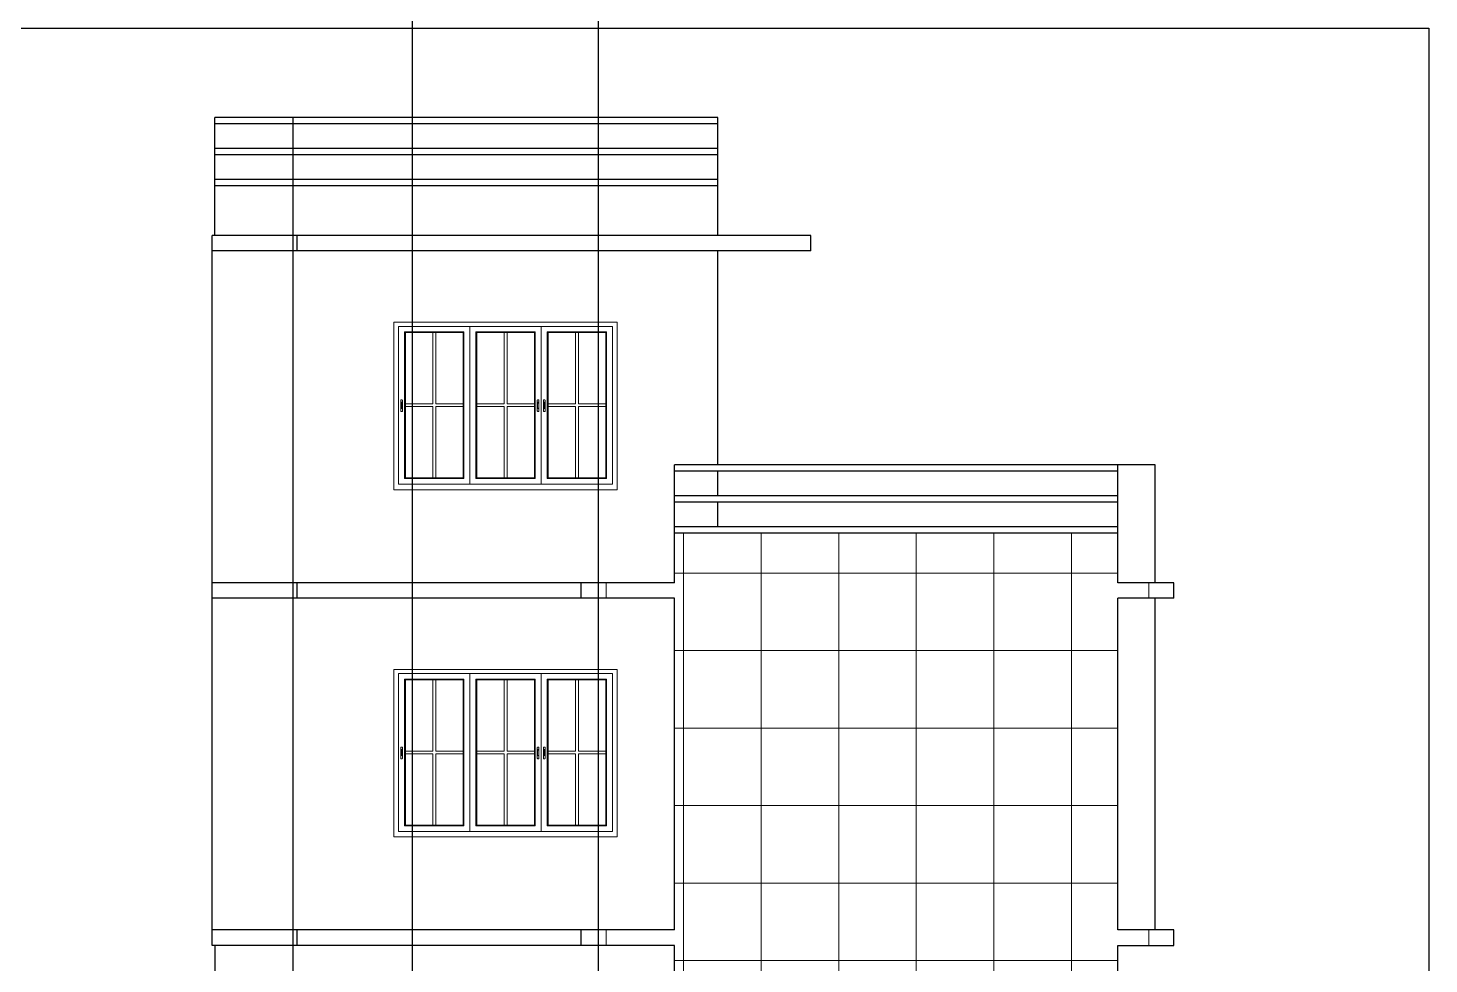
# Model space of a CAD drawing. Header units: inches. Extents: x -5096374 to -5070857, y -3259973 to -3243900.
# Drawn here: x -5078211.3 to -5077759.7, y -3259301.1 to -3258999.2 of the extents above; entities that cross this region are included whole.
import ezdxf

# ---------------------------------------------------------------- set-up
doc = ezdxf.new("R2010")
doc.units = ezdxf.units.IN
doc.header["$LTSCALE"] = 2
doc.header["$MEASUREMENT"] = 0
doc.linetypes.add('ACAD_ISO02W100', pattern=[15, 12, -3])
doc.layers.get('0').update_dxf_attribs({"linetype": 'CONTINUOUS'})
doc.layers.add('HATCH', color=60, linetype='ACAD_ISO02W100', lineweight=13)
doc.layers.add('window', color=4, linetype='CONTINUOUS', lineweight=13)

msp = doc.modelspace()

# ---------------------------------------------------------------- hatches: boundary and pattern name
at = {"layer": 'HATCH'}
h = msp.add_hatch(dxfattribs=at)
h.set_pattern_fill('ANSI37', color=256, scale=200, angle=45)
h.paths.add_polyline_path([(-5077859.97, -3259183.1), (-5077841.97, -3259183.1), (-5077841.97, -3259178.1), (-5077859.97, -3259178.1), (-5077859.97, -3259162.1), (-5078002.97, -3259162.1), (-5078002.97, -3259178.1), (-5078032.97, -3259178.1), (-5078032.97, -3259183.1), (-5078002.97, -3259183.1), (-5078002.97, -3259290.1), (-5078032.97, -3259290.1), (-5078032.97, -3259295.1), (-5078002.97, -3259295.1), (-5078002.97, -3259402.1), (-5077859.97, -3259402.1), (-5077859.97, -3259295.1), (-5077841.97, -3259295.1), (-5077841.97, -3259290.1), (-5077859.97, -3259290.1)])

# ---------------------------------------------------------------- linework, layer by layer
at = {"ltscale": 0.5}
for p, q in [((-5077988.97, -3259028.1), (-5078151.09, -3259028.1)), ((-5078151.09, -3259066.1), (-5078151.09, -3259028.1)), ((-5078125.81, -3259066.1), (-5078125.81, -3259028.1)), ((-5077988.97, -3259066.1), (-5077988.97, -3259028.1)), ((-5077988.97, -3259030.1), (-5078151.09, -3259030.1)), ((-5077988.97, -3259038.1), (-5078151.09, -3259038.1)), ((-5077988.97, -3259040.1), (-5078151.09, -3259040.1)), ((-5077988.97, -3259048.1), (-5078151.09, -3259048.1)), ((-5077988.97, -3259050.1), (-5078151.09, -3259050.1)), ((-5077958.97, -3259066.1), (-5078151.93, -3259066.1)), ((-5078151.93, -3259183.1), (-5078151.93, -3259066.1)), ((-5078125.81, -3259402.1), (-5078125.81, -3259066.1)), ((-5078124.56, -3259071.1), (-5078124.56, -3259066.1)), ((-5077958.97, -3259071.1), (-5077958.97, -3259066.1)), ((-5077958.97, -3259071.1), (-5078151.93, -3259071.1)), ((-5077988.97, -3259140.1), (-5077988.97, -3259071.1)), ((-5077859.97, -3259140.1), (-5078002.97, -3259140.1)), ((-5078002.97, -3259178.1), (-5078002.97, -3259140.1)), ((-5077859.97, -3259178.1), (-5077859.97, -3259140.1)), ((-5077847.97, -3259140.1), (-5077859.97, -3259140.1)), ((-5077847.97, -3259178.1), (-5077847.97, -3259140.1)), ((-5077859.97, -3259142.1), (-5078002.97, -3259142.1)), ((-5077988.97, -3259150.1), (-5077988.97, -3259142.1)), ((-5077859.97, -3259150.1), (-5078002.97, -3259150.1)), ((-5077859.97, -3259152.1), (-5078002.97, -3259152.1)), ((-5077988.97, -3259160.1), (-5077988.97, -3259152.1)), ((-5077859.97, -3259160.1), (-5078002.97, -3259160.1)), ((-5077859.97, -3259162.1), (-5078002.97, -3259162.1)), ((-5078002.97, -3259178.1), (-5078151.93, -3259178.1)), ((-5078124.56, -3259183.1), (-5078124.56, -3259178.1)), ((-5078032.97, -3259183.1), (-5078032.97, -3259178.1)), ((-5077841.97, -3259178.1), (-5077859.97, -3259178.1)), ((-5077841.97, -3259183.1), (-5077841.97, -3259178.1)), ((-5078151.93, -3259295.1), (-5078151.93, -3259183.1)), ((-5078002.97, -3259183.1), (-5078151.93, -3259183.1)), ((-5078002.97, -3259290.1), (-5078002.97, -3259183.1)), ((-5077841.97, -3259183.1), (-5077859.97, -3259183.1)), ((-5077859.97, -3259290.1), (-5077859.97, -3259183.1)), ((-5077847.97, -3259290.1), (-5077847.97, -3259183.1)), ((-5078002.97, -3259290.1), (-5078151.93, -3259290.1)), ((-5078124.56, -3259295.1), (-5078124.56, -3259290.1)), ((-5078032.97, -3259295.1), (-5078032.97, -3259290.1)), ((-5077841.97, -3259290.1), (-5077859.97, -3259290.1)), ((-5077841.97, -3259295.1), (-5077841.97, -3259290.1)), ((-5078002.97, -3259295.1), (-5078151.93, -3259295.1)), ((-5078151.09, -3259295.1), (-5078151.09, -3259402.1)), ((-5078002.97, -3259402.1), (-5078002.97, -3259295.1)), ((-5077859.97, -3259402.1), (-5077859.97, -3259295.1)), ((-5077859.97, -3259295.1), (-5077841.97, -3259295.1))]:
    msp.add_line(p, q, dxfattribs=at)
for p in [(-5078087.39, -3256928.33), (-5078027.39, -3256928.33)]:
    msp.add_xline(p, (0, 1), dxfattribs=at)
msp.add_lwpolyline([(-5081464.67, -3258999.2), (-5077759.7, -3258999.2), (-5077759.7, -3259596.63), (-5081464.67, -3259596.63)], close=True, dxfattribs=at)
at = {"layer": 'window'}
for p, q in [((-5078093.39, -3259148.1), (-5078093.39, -3259094.1)), ((-5078021.39, -3259094.1), (-5078093.39, -3259094.1)), ((-5078091.89, -3259146.32), (-5078091.89, -3259095.43)), ((-5078022.89, -3259095.43), (-5078091.89, -3259095.43)), ((-5078068.89, -3259095.43), (-5078068.89, -3259146.32)), ((-5078045.89, -3259095.43), (-5078045.89, -3259146.32)), ((-5078022.89, -3259095.43), (-5078022.89, -3259146.32)), ((-5078021.39, -3259148.1), (-5078021.39, -3259094.1)), ((-5078089.93, -3259144.52), (-5078089.93, -3259097.23)), ((-5078089.93, -3259097.23), (-5078070.86, -3259097.23)), ((-5078089.68, -3259097.45), (-5078089.93, -3259097.23)), ((-5078089.68, -3259144.3), (-5078089.68, -3259097.45)), ((-5078071.1, -3259097.45), (-5078089.68, -3259097.45)), ((-5078080.88, -3259097.45), (-5078080.88, -3259120.42)), ((-5078079.9, -3259097.45), (-5078079.9, -3259120.42)), ((-5078071.1, -3259097.45), (-5078070.86, -3259097.23)), ((-5078071.1, -3259097.45), (-5078071.1, -3259144.3)), ((-5078070.86, -3259097.23), (-5078070.86, -3259144.52)), ((-5078047.86, -3259097.23), (-5078066.93, -3259097.23)), ((-5078066.93, -3259097.23), (-5078066.93, -3259144.52)), ((-5078066.68, -3259097.45), (-5078066.93, -3259097.23)), ((-5078066.68, -3259097.45), (-5078066.68, -3259144.3)), ((-5078066.68, -3259097.45), (-5078048.1, -3259097.45)), ((-5078057.88, -3259097.45), (-5078057.88, -3259120.42)), ((-5078056.9, -3259097.45), (-5078056.9, -3259120.42)), ((-5078048.1, -3259097.45), (-5078047.86, -3259097.23)), ((-5078048.1, -3259144.3), (-5078048.1, -3259097.45)), ((-5078047.86, -3259144.52), (-5078047.86, -3259097.23)), ((-5078043.93, -3259144.52), (-5078043.93, -3259097.23)), ((-5078043.93, -3259097.23), (-5078024.86, -3259097.23)), ((-5078043.68, -3259097.45), (-5078043.93, -3259097.23)), ((-5078043.68, -3259144.3), (-5078043.68, -3259097.45)), ((-5078025.1, -3259097.45), (-5078043.68, -3259097.45)), ((-5078034.88, -3259097.45), (-5078034.88, -3259120.42)), ((-5078033.9, -3259097.45), (-5078033.9, -3259120.42)), ((-5078025.1, -3259097.45), (-5078024.86, -3259097.23)), ((-5078025.1, -3259097.45), (-5078025.1, -3259144.3)), ((-5078024.86, -3259097.23), (-5078024.86, -3259144.52)), ((-5078091.17, -3259119.31), (-5078091.15, -3259119.24)), ((-5078091.17, -3259119.31), (-5078091.16, -3259119.27)), ((-5078091.17, -3259122.7), (-5078091.17, -3259119.31)), ((-5078091.16, -3259122.73), (-5078091.17, -3259122.7)), ((-5078091.16, -3259119.27), (-5078091.15, -3259119.24)), ((-5078091.15, -3259122.77), (-5078091.16, -3259122.73)), ((-5078091.15, -3259119.24), (-5078091.14, -3259119.21)), ((-5078091.15, -3259122.77), (-5078091.14, -3259122.8)), ((-5078091.14, -3259119.21), (-5078091.12, -3259119.18)), ((-5078091.14, -3259122.8), (-5078091.12, -3259122.83)), ((-5078091.09, -3259119.15), (-5078091.12, -3259119.18)), ((-5078091.12, -3259122.83), (-5078091.09, -3259122.85)), ((-5078091.06, -3259119.13), (-5078091.09, -3259119.15)), ((-5078091.06, -3259122.88), (-5078091.09, -3259122.85)), ((-5078091.07, -3259119.98), (-5078091.08, -3259120)), ((-5078091.08, -3259120), (-5078091.08, -3259120.03)), ((-5078091.08, -3259120.03), (-5078091.08, -3259121.73)), ((-5078091.08, -3259121.76), (-5078091.08, -3259121.73)), ((-5078091.07, -3259121.78), (-5078091.08, -3259121.76)), ((-5078091.06, -3259119.96), (-5078091.07, -3259119.98)), ((-5078091.06, -3259121.8), (-5078091.07, -3259121.78)), ((-5078091.06, -3259119.13), (-5078091.02, -3259119.11)), ((-5078091.04, -3259119.94), (-5078091.06, -3259119.96)), ((-5078091.04, -3259121.82), (-5078091.06, -3259121.8)), ((-5078091.02, -3259122.9), (-5078091.06, -3259122.88)), ((-5078091.03, -3259119.92), (-5078091.04, -3259119.94)), ((-5078091.03, -3259121.84), (-5078091.04, -3259121.82)), ((-5078091, -3259119.91), (-5078091.03, -3259119.92)), ((-5078091, -3259121.85), (-5078091.03, -3259121.84)), ((-5078090.98, -3259119.1), (-5078091.02, -3259119.11)), ((-5078091.02, -3259122.9), (-5078090.98, -3259122.91)), ((-5078090.98, -3259119.89), (-5078091, -3259119.91)), ((-5078090.98, -3259121.86), (-5078091, -3259121.85)), ((-5078090.94, -3259119.09), (-5078090.98, -3259119.1)), ((-5078090.95, -3259119.88), (-5078090.98, -3259119.89)), ((-5078090.95, -3259121.87), (-5078090.98, -3259121.86)), ((-5078090.94, -3259122.92), (-5078090.98, -3259122.91)), ((-5078090.93, -3259119.88), (-5078090.95, -3259119.88)), ((-5078090.93, -3259121.88), (-5078090.95, -3259121.87)), ((-5078090.9, -3259119.09), (-5078090.94, -3259119.09)), ((-5078090.9, -3259122.92), (-5078090.94, -3259122.92)), ((-5078090.9, -3259119.88), (-5078090.93, -3259119.88)), ((-5078090.9, -3259121.88), (-5078090.93, -3259121.88)), ((-5078090.85, -3259119.09), (-5078090.9, -3259119.09)), ((-5078090.87, -3259119.88), (-5078090.9, -3259119.88)), ((-5078090.87, -3259121.88), (-5078090.9, -3259121.88)), ((-5078090.9, -3259122.92), (-5078090.85, -3259122.92)), ((-5078090.84, -3259119.88), (-5078090.87, -3259119.88)), ((-5078090.84, -3259121.87), (-5078090.87, -3259121.88)), ((-5078090.85, -3259119.09), (-5078090.81, -3259119.1)), ((-5078090.85, -3259122.92), (-5078090.81, -3259122.91)), ((-5078090.81, -3259119.89), (-5078090.84, -3259119.88)), ((-5078090.81, -3259121.86), (-5078090.84, -3259121.87)), ((-5078090.81, -3259119.1), (-5078090.77, -3259119.11)), ((-5078090.79, -3259119.91), (-5078090.81, -3259119.89)), ((-5078090.79, -3259121.85), (-5078090.81, -3259121.86)), ((-5078090.77, -3259122.9), (-5078090.81, -3259122.91)), ((-5078090.77, -3259119.92), (-5078090.79, -3259119.91)), ((-5078090.77, -3259121.84), (-5078090.79, -3259121.85)), ((-5078090.77, -3259119.11), (-5078090.74, -3259119.13)), ((-5078090.75, -3259119.94), (-5078090.77, -3259119.92)), ((-5078090.75, -3259121.82), (-5078090.77, -3259121.84)), ((-5078090.74, -3259122.88), (-5078090.77, -3259122.9)), ((-5078090.74, -3259119.96), (-5078090.75, -3259119.94)), ((-5078090.74, -3259121.8), (-5078090.75, -3259121.82)), ((-5078090.74, -3259119.13), (-5078090.71, -3259119.15)), ((-5078090.72, -3259119.98), (-5078090.74, -3259119.96)), ((-5078090.72, -3259121.78), (-5078090.74, -3259121.8)), ((-5078090.74, -3259122.88), (-5078090.71, -3259122.85)), ((-5078090.72, -3259120), (-5078090.72, -3259119.98)), ((-5078090.72, -3259120.03), (-5078090.72, -3259120)), ((-5078090.72, -3259121.73), (-5078090.72, -3259120.03)), ((-5078090.72, -3259121.73), (-5078090.72, -3259121.76)), ((-5078090.72, -3259121.76), (-5078090.72, -3259121.78)), ((-5078090.71, -3259119.15), (-5078090.68, -3259119.18)), ((-5078090.71, -3259122.85), (-5078090.68, -3259122.83)), ((-5078090.66, -3259119.21), (-5078090.68, -3259119.18)), ((-5078090.68, -3259122.83), (-5078090.66, -3259122.8)), ((-5078090.64, -3259119.24), (-5078090.66, -3259119.21)), ((-5078090.64, -3259122.77), (-5078090.66, -3259122.8)), ((-5078090.63, -3259119.27), (-5078090.64, -3259119.24)), ((-5078090.63, -3259122.7), (-5078090.64, -3259122.77)), ((-5078090.63, -3259122.73), (-5078090.64, -3259122.77)), ((-5078090.63, -3259119.27), (-5078090.63, -3259119.31)), ((-5078090.63, -3259119.31), (-5078090.63, -3259122.7)), ((-5078090.63, -3259122.73), (-5078090.63, -3259122.7)), ((-5078089.68, -3259120.42), (-5078080.88, -3259120.42)), ((-5078089.68, -3259121.32), (-5078080.88, -3259121.32)), ((-5078080.88, -3259121.32), (-5078080.88, -3259144.3)), ((-5078079.9, -3259120.42), (-5078071.1, -3259120.42)), ((-5078079.9, -3259121.32), (-5078071.1, -3259121.32)), ((-5078079.9, -3259121.32), (-5078079.9, -3259144.3)), ((-5078057.88, -3259120.42), (-5078066.68, -3259120.42)), ((-5078057.88, -3259121.32), (-5078066.68, -3259121.32)), ((-5078057.88, -3259121.32), (-5078057.88, -3259144.3)), ((-5078048.1, -3259120.42), (-5078056.9, -3259120.42)), ((-5078056.9, -3259121.32), (-5078056.9, -3259144.3)), ((-5078048.1, -3259121.32), (-5078056.9, -3259121.32)), ((-5078047.15, -3259119.27), (-5078047.16, -3259119.31)), ((-5078047.16, -3259119.31), (-5078047.16, -3259122.7)), ((-5078047.15, -3259122.73), (-5078047.16, -3259122.7)), ((-5078047.16, -3259122.7), (-5078047.14, -3259122.77)), ((-5078047.14, -3259119.24), (-5078047.15, -3259119.27)), ((-5078047.15, -3259122.73), (-5078047.14, -3259122.77)), ((-5078047.13, -3259119.21), (-5078047.14, -3259119.24)), ((-5078047.14, -3259122.77), (-5078047.13, -3259122.8)), ((-5078047.11, -3259119.18), (-5078047.13, -3259119.21)), ((-5078047.13, -3259122.8), (-5078047.11, -3259122.83)), ((-5078047.08, -3259119.15), (-5078047.11, -3259119.18)), ((-5078047.11, -3259122.83), (-5078047.08, -3259122.85)), ((-5078047.05, -3259119.13), (-5078047.08, -3259119.15)), ((-5078047.08, -3259122.85), (-5078047.05, -3259122.88)), ((-5078047.07, -3259120), (-5078047.06, -3259119.98)), ((-5078047.07, -3259120.03), (-5078047.07, -3259120)), ((-5078047.07, -3259120.27), (-5078047.07, -3259120.03)), ((-5078047.07, -3259120.25), (-5078047.06, -3259120.23)), ((-5078047.07, -3259120.27), (-5078047.07, -3259120.25)), ((-5078047.07, -3259121.73), (-5078047.07, -3259120.27)), ((-5078047.07, -3259121.73), (-5078047.07, -3259121.76)), ((-5078047.07, -3259121.76), (-5078047.06, -3259121.78)), ((-5078047.06, -3259119.98), (-5078047.05, -3259119.96)), ((-5078047.06, -3259120.23), (-5078047.05, -3259120.21)), ((-5078047.06, -3259121.78), (-5078047.05, -3259121.8)), ((-5078047.01, -3259119.11), (-5078047.05, -3259119.13)), ((-5078047.05, -3259119.96), (-5078047.03, -3259119.94)), ((-5078047.05, -3259120.21), (-5078047.03, -3259120.19)), ((-5078047.05, -3259121.8), (-5078047.03, -3259121.82)), ((-5078047.05, -3259122.88), (-5078047.01, -3259122.9)), ((-5078047.03, -3259119.94), (-5078047.02, -3259119.92)), ((-5078047.03, -3259120.19), (-5078047.02, -3259120.17)), ((-5078047.03, -3259121.82), (-5078047.02, -3259121.84)), ((-5078047.02, -3259119.92), (-5078046.99, -3259119.91)), ((-5078047.02, -3259120.17), (-5078046.99, -3259120.15)), ((-5078047.02, -3259121.84), (-5078046.99, -3259121.85)), ((-5078046.97, -3259119.1), (-5078047.01, -3259119.11)), ((-5078047.01, -3259122.9), (-5078046.97, -3259122.91)), ((-5078046.99, -3259119.91), (-5078046.97, -3259119.89)), ((-5078046.99, -3259120.15), (-5078046.97, -3259120.14)), ((-5078046.99, -3259121.85), (-5078046.97, -3259121.86)), ((-5078046.93, -3259119.09), (-5078046.97, -3259119.1)), ((-5078046.97, -3259119.89), (-5078046.94, -3259119.88)), ((-5078046.97, -3259120.14), (-5078046.94, -3259120.13)), ((-5078046.97, -3259121.86), (-5078046.94, -3259121.87)), ((-5078046.97, -3259122.91), (-5078046.93, -3259122.92)), ((-5078046.94, -3259119.88), (-5078046.92, -3259119.88)), ((-5078046.94, -3259120.13), (-5078046.92, -3259120.13)), ((-5078046.94, -3259121.87), (-5078046.92, -3259121.88)), ((-5078046.89, -3259119.09), (-5078046.93, -3259119.09)), ((-5078046.93, -3259122.92), (-5078046.89, -3259122.92)), ((-5078046.92, -3259119.88), (-5078046.89, -3259119.88)), ((-5078046.92, -3259120.13), (-5078046.89, -3259120.13)), ((-5078046.92, -3259121.88), (-5078046.89, -3259121.88)), ((-5078046.85, -3259119.09), (-5078046.89, -3259119.09)), ((-5078046.89, -3259119.88), (-5078046.86, -3259119.88)), ((-5078046.89, -3259120.13), (-5078046.86, -3259120.13)), ((-5078046.89, -3259121.88), (-5078046.86, -3259121.88)), ((-5078046.89, -3259122.92), (-5078046.85, -3259122.92)), ((-5078046.86, -3259119.88), (-5078046.83, -3259119.88)), ((-5078046.86, -3259120.13), (-5078046.83, -3259120.13)), ((-5078046.86, -3259121.88), (-5078046.83, -3259121.87)), ((-5078046.8, -3259119.1), (-5078046.85, -3259119.09)), ((-5078046.85, -3259122.92), (-5078046.8, -3259122.91)), ((-5078046.83, -3259119.88), (-5078046.81, -3259119.89)), ((-5078046.83, -3259120.13), (-5078046.81, -3259120.14)), ((-5078046.83, -3259121.87), (-5078046.81, -3259121.86)), ((-5078046.81, -3259119.89), (-5078046.78, -3259119.91)), ((-5078046.81, -3259120.14), (-5078046.78, -3259120.15)), ((-5078046.81, -3259121.86), (-5078046.78, -3259121.85)), ((-5078046.77, -3259119.11), (-5078046.8, -3259119.1)), ((-5078046.8, -3259122.91), (-5078046.77, -3259122.9)), ((-5078046.78, -3259119.91), (-5078046.76, -3259119.92)), ((-5078046.78, -3259120.15), (-5078046.76, -3259120.17)), ((-5078046.78, -3259121.85), (-5078046.76, -3259121.84)), ((-5078046.73, -3259119.13), (-5078046.77, -3259119.11)), ((-5078046.77, -3259122.9), (-5078046.73, -3259122.88)), ((-5078046.76, -3259119.92), (-5078046.74, -3259119.94)), ((-5078046.76, -3259120.17), (-5078046.74, -3259120.19)), ((-5078046.76, -3259121.84), (-5078046.74, -3259121.82)), ((-5078046.74, -3259119.94), (-5078046.73, -3259119.96)), ((-5078046.74, -3259120.19), (-5078046.73, -3259120.21)), ((-5078046.74, -3259121.82), (-5078046.73, -3259121.8)), ((-5078046.7, -3259119.15), (-5078046.73, -3259119.13)), ((-5078046.73, -3259119.96), (-5078046.72, -3259119.98)), ((-5078046.73, -3259120.21), (-5078046.72, -3259120.23)), ((-5078046.73, -3259121.8), (-5078046.72, -3259121.78)), ((-5078046.73, -3259122.88), (-5078046.7, -3259122.85)), ((-5078046.72, -3259119.98), (-5078046.71, -3259120)), ((-5078046.72, -3259120.23), (-5078046.71, -3259120.25)), ((-5078046.72, -3259121.78), (-5078046.71, -3259121.76)), ((-5078046.71, -3259120), (-5078046.71, -3259120.03)), ((-5078046.71, -3259121.73), (-5078046.71, -3259120.03)), ((-5078046.71, -3259120.25), (-5078046.71, -3259120.27)), ((-5078046.71, -3259121.76), (-5078046.71, -3259121.73)), ((-5078046.67, -3259119.18), (-5078046.7, -3259119.15)), ((-5078046.7, -3259122.85), (-5078046.67, -3259122.83)), ((-5078046.65, -3259119.21), (-5078046.67, -3259119.18)), ((-5078046.67, -3259122.83), (-5078046.65, -3259122.8)), ((-5078046.63, -3259119.24), (-5078046.65, -3259119.21)), ((-5078046.65, -3259122.8), (-5078046.63, -3259122.77)), ((-5078046.62, -3259119.27), (-5078046.63, -3259119.24)), ((-5078046.62, -3259119.31), (-5078046.63, -3259119.24)), ((-5078046.63, -3259122.77), (-5078046.62, -3259122.73)), ((-5078046.62, -3259119.31), (-5078046.62, -3259119.27)), ((-5078046.62, -3259122.7), (-5078046.62, -3259119.31)), ((-5078046.62, -3259122.73), (-5078046.62, -3259122.7)), ((-5078045.17, -3259119.31), (-5078045.15, -3259119.24)), ((-5078045.17, -3259119.31), (-5078045.16, -3259119.27)), ((-5078045.17, -3259122.7), (-5078045.17, -3259119.31)), ((-5078045.16, -3259122.73), (-5078045.17, -3259122.7)), ((-5078045.16, -3259119.27), (-5078045.15, -3259119.24)), ((-5078045.15, -3259122.77), (-5078045.16, -3259122.73)), ((-5078045.15, -3259119.24), (-5078045.14, -3259119.21)), ((-5078045.15, -3259122.77), (-5078045.14, -3259122.8)), ((-5078045.14, -3259119.21), (-5078045.12, -3259119.18)), ((-5078045.14, -3259122.8), (-5078045.12, -3259122.83)), ((-5078045.09, -3259119.15), (-5078045.12, -3259119.18)), ((-5078045.12, -3259122.83), (-5078045.09, -3259122.85)), ((-5078045.06, -3259119.13), (-5078045.09, -3259119.15)), ((-5078045.06, -3259122.88), (-5078045.09, -3259122.85)), ((-5078045.07, -3259119.98), (-5078045.08, -3259120)), ((-5078045.08, -3259120), (-5078045.08, -3259120.03)), ((-5078045.08, -3259120.03), (-5078045.08, -3259121.73)), ((-5078045.08, -3259121.76), (-5078045.08, -3259121.73)), ((-5078045.07, -3259121.78), (-5078045.08, -3259121.76)), ((-5078045.06, -3259119.96), (-5078045.07, -3259119.98)), ((-5078045.06, -3259121.8), (-5078045.07, -3259121.78)), ((-5078045.06, -3259119.13), (-5078045.02, -3259119.11)), ((-5078045.04, -3259119.94), (-5078045.06, -3259119.96)), ((-5078045.04, -3259121.82), (-5078045.06, -3259121.8)), ((-5078045.02, -3259122.9), (-5078045.06, -3259122.88)), ((-5078045.03, -3259119.92), (-5078045.04, -3259119.94)), ((-5078045.03, -3259121.84), (-5078045.04, -3259121.82)), ((-5078045, -3259119.91), (-5078045.03, -3259119.92)), ((-5078045, -3259121.85), (-5078045.03, -3259121.84)), ((-5078044.98, -3259119.1), (-5078045.02, -3259119.11)), ((-5078045.02, -3259122.9), (-5078044.98, -3259122.91)), ((-5078044.98, -3259119.89), (-5078045, -3259119.91)), ((-5078044.98, -3259121.86), (-5078045, -3259121.85)), ((-5078044.94, -3259119.09), (-5078044.98, -3259119.1)), ((-5078044.95, -3259119.88), (-5078044.98, -3259119.89)), ((-5078044.95, -3259121.87), (-5078044.98, -3259121.86)), ((-5078044.94, -3259122.92), (-5078044.98, -3259122.91)), ((-5078044.93, -3259119.88), (-5078044.95, -3259119.88)), ((-5078044.93, -3259121.88), (-5078044.95, -3259121.87)), ((-5078044.9, -3259119.09), (-5078044.94, -3259119.09)), ((-5078044.9, -3259122.92), (-5078044.94, -3259122.92)), ((-5078044.9, -3259119.88), (-5078044.93, -3259119.88)), ((-5078044.9, -3259121.88), (-5078044.93, -3259121.88)), ((-5078044.85, -3259119.09), (-5078044.9, -3259119.09)), ((-5078044.87, -3259119.88), (-5078044.9, -3259119.88)), ((-5078044.87, -3259121.88), (-5078044.9, -3259121.88)), ((-5078044.9, -3259122.92), (-5078044.85, -3259122.92)), ((-5078044.84, -3259119.88), (-5078044.87, -3259119.88)), ((-5078044.84, -3259121.87), (-5078044.87, -3259121.88)), ((-5078044.85, -3259119.09), (-5078044.81, -3259119.1)), ((-5078044.85, -3259122.92), (-5078044.81, -3259122.91)), ((-5078044.81, -3259119.89), (-5078044.84, -3259119.88)), ((-5078044.81, -3259121.86), (-5078044.84, -3259121.87)), ((-5078044.81, -3259119.1), (-5078044.77, -3259119.11)), ((-5078044.79, -3259119.91), (-5078044.81, -3259119.89)), ((-5078044.79, -3259121.85), (-5078044.81, -3259121.86)), ((-5078044.77, -3259122.9), (-5078044.81, -3259122.91)), ((-5078044.77, -3259119.92), (-5078044.79, -3259119.91)), ((-5078044.77, -3259121.84), (-5078044.79, -3259121.85)), ((-5078044.77, -3259119.11), (-5078044.74, -3259119.13)), ((-5078044.75, -3259119.94), (-5078044.77, -3259119.92)), ((-5078044.75, -3259121.82), (-5078044.77, -3259121.84)), ((-5078044.74, -3259122.88), (-5078044.77, -3259122.9)), ((-5078044.74, -3259119.96), (-5078044.75, -3259119.94)), ((-5078044.74, -3259121.8), (-5078044.75, -3259121.82)), ((-5078044.74, -3259119.13), (-5078044.71, -3259119.15)), ((-5078044.72, -3259119.98), (-5078044.74, -3259119.96)), ((-5078044.72, -3259121.78), (-5078044.74, -3259121.8)), ((-5078044.74, -3259122.88), (-5078044.71, -3259122.85)), ((-5078044.72, -3259120), (-5078044.72, -3259119.98)), ((-5078044.72, -3259120.03), (-5078044.72, -3259120)), ((-5078044.72, -3259121.73), (-5078044.72, -3259120.03)), ((-5078044.72, -3259121.73), (-5078044.72, -3259121.76)), ((-5078044.72, -3259121.76), (-5078044.72, -3259121.78)), ((-5078044.71, -3259119.15), (-5078044.68, -3259119.18)), ((-5078044.71, -3259122.85), (-5078044.68, -3259122.83)), ((-5078044.66, -3259119.21), (-5078044.68, -3259119.18)), ((-5078044.68, -3259122.83), (-5078044.66, -3259122.8)), ((-5078044.64, -3259119.24), (-5078044.66, -3259119.21)), ((-5078044.64, -3259122.77), (-5078044.66, -3259122.8)), ((-5078044.63, -3259119.27), (-5078044.64, -3259119.24)), ((-5078044.63, -3259122.7), (-5078044.64, -3259122.77)), ((-5078044.63, -3259122.73), (-5078044.64, -3259122.77)), ((-5078044.63, -3259119.27), (-5078044.63, -3259119.31)), ((-5078044.63, -3259119.31), (-5078044.63, -3259122.7)), ((-5078044.63, -3259122.73), (-5078044.63, -3259122.7)), ((-5078043.68, -3259120.42), (-5078034.88, -3259120.42)), ((-5078043.68, -3259121.32), (-5078034.88, -3259121.32)), ((-5078034.88, -3259121.32), (-5078034.88, -3259144.3)), ((-5078033.9, -3259120.42), (-5078025.1, -3259120.42)), ((-5078033.9, -3259121.32), (-5078025.1, -3259121.32)), ((-5078033.9, -3259121.32), (-5078033.9, -3259144.3)), ((-5078089.93, -3259144.52), (-5078089.68, -3259144.3)), ((-5078070.86, -3259144.52), (-5078089.93, -3259144.52)), ((-5078071.1, -3259144.3), (-5078089.68, -3259144.3)), ((-5078071.1, -3259144.3), (-5078070.86, -3259144.52)), ((-5078066.68, -3259144.3), (-5078066.93, -3259144.52)), ((-5078066.93, -3259144.52), (-5078047.86, -3259144.52)), ((-5078066.68, -3259144.3), (-5078048.1, -3259144.3)), ((-5078047.86, -3259144.52), (-5078048.1, -3259144.3)), ((-5078043.93, -3259144.52), (-5078043.68, -3259144.3)), ((-5078024.86, -3259144.52), (-5078043.93, -3259144.52)), ((-5078025.1, -3259144.3), (-5078043.68, -3259144.3)), ((-5078025.1, -3259144.3), (-5078024.86, -3259144.52)), ((-5078021.39, -3259148.1), (-5078093.39, -3259148.1)), ((-5078091.89, -3259146.32), (-5078068.89, -3259146.32)), ((-5078045.89, -3259146.32), (-5078068.89, -3259146.32)), ((-5078045.89, -3259146.32), (-5078022.89, -3259146.32)), ((-5078093.39, -3259260.1), (-5078093.39, -3259206.1)), ((-5078021.39, -3259206.1), (-5078093.39, -3259206.1)), ((-5078091.89, -3259258.32), (-5078091.89, -3259207.43)), ((-5078022.89, -3259207.43), (-5078091.89, -3259207.43)), ((-5078068.89, -3259207.43), (-5078068.89, -3259258.32)), ((-5078045.89, -3259207.43), (-5078045.89, -3259258.32)), ((-5078022.89, -3259207.43), (-5078022.89, -3259258.32)), ((-5078021.39, -3259260.1), (-5078021.39, -3259206.1)), ((-5078089.93, -3259256.52), (-5078089.93, -3259209.23)), ((-5078089.93, -3259209.23), (-5078070.86, -3259209.23)), ((-5078089.68, -3259209.45), (-5078089.93, -3259209.23)), ((-5078089.68, -3259256.3), (-5078089.68, -3259209.45)), ((-5078071.1, -3259209.45), (-5078089.68, -3259209.45)), ((-5078080.88, -3259209.45), (-5078080.88, -3259232.42)), ((-5078079.9, -3259209.45), (-5078079.9, -3259232.42)), ((-5078071.1, -3259209.45), (-5078070.86, -3259209.23)), ((-5078071.1, -3259209.45), (-5078071.1, -3259256.3)), ((-5078070.86, -3259209.23), (-5078070.86, -3259256.52)), ((-5078047.86, -3259209.23), (-5078066.93, -3259209.23)), ((-5078066.93, -3259209.23), (-5078066.93, -3259256.52)), ((-5078066.68, -3259209.45), (-5078066.93, -3259209.23)), ((-5078066.68, -3259209.45), (-5078066.68, -3259256.3)), ((-5078066.68, -3259209.45), (-5078048.1, -3259209.45)), ((-5078057.88, -3259209.45), (-5078057.88, -3259232.42)), ((-5078056.9, -3259209.45), (-5078056.9, -3259232.42)), ((-5078048.1, -3259209.45), (-5078047.86, -3259209.23)), ((-5078048.1, -3259256.3), (-5078048.1, -3259209.45)), ((-5078047.86, -3259256.52), (-5078047.86, -3259209.23)), ((-5078043.93, -3259256.52), (-5078043.93, -3259209.23)), ((-5078043.93, -3259209.23), (-5078024.86, -3259209.23)), ((-5078043.68, -3259209.45), (-5078043.93, -3259209.23)), ((-5078043.68, -3259256.3), (-5078043.68, -3259209.45)), ((-5078025.1, -3259209.45), (-5078043.68, -3259209.45)), ((-5078034.88, -3259209.45), (-5078034.88, -3259232.42)), ((-5078033.9, -3259209.45), (-5078033.9, -3259232.42)), ((-5078025.1, -3259209.45), (-5078024.86, -3259209.23)), ((-5078025.1, -3259209.45), (-5078025.1, -3259256.3)), ((-5078024.86, -3259209.23), (-5078024.86, -3259256.52)), ((-5078091.17, -3259231.31), (-5078091.15, -3259231.24)), ((-5078091.17, -3259231.31), (-5078091.16, -3259231.27)), ((-5078091.17, -3259234.7), (-5078091.17, -3259231.31)), ((-5078091.16, -3259231.27), (-5078091.15, -3259231.24)), ((-5078091.15, -3259231.24), (-5078091.14, -3259231.21)), ((-5078091.14, -3259231.21), (-5078091.12, -3259231.18)), ((-5078091.09, -3259231.15), (-5078091.12, -3259231.18)), ((-5078091.06, -3259231.13), (-5078091.09, -3259231.15)), ((-5078091.06, -3259231.13), (-5078091.02, -3259231.11)), ((-5078090.98, -3259231.1), (-5078091.02, -3259231.11)), ((-5078090.94, -3259231.09), (-5078090.98, -3259231.1)), ((-5078090.9, -3259231.09), (-5078090.94, -3259231.09)), ((-5078090.85, -3259231.09), (-5078090.9, -3259231.09)), ((-5078090.85, -3259231.09), (-5078090.81, -3259231.1)), ((-5078090.81, -3259231.1), (-5078090.77, -3259231.11)), ((-5078090.77, -3259231.11), (-5078090.74, -3259231.13)), ((-5078090.74, -3259231.13), (-5078090.71, -3259231.15)), ((-5078090.71, -3259231.15), (-5078090.68, -3259231.18)), ((-5078090.66, -3259231.21), (-5078090.68, -3259231.18)), ((-5078090.64, -3259231.24), (-5078090.66, -3259231.21)), ((-5078090.63, -3259231.27), (-5078090.64, -3259231.24)), ((-5078090.63, -3259231.27), (-5078090.63, -3259231.31)), ((-5078090.63, -3259231.31), (-5078090.63, -3259234.7)), ((-5078047.15, -3259231.27), (-5078047.16, -3259231.31)), ((-5078047.16, -3259231.31), (-5078047.16, -3259234.7)), ((-5078047.14, -3259231.24), (-5078047.15, -3259231.27)), ((-5078047.13, -3259231.21), (-5078047.14, -3259231.24)), ((-5078047.11, -3259231.18), (-5078047.13, -3259231.21)), ((-5078047.08, -3259231.15), (-5078047.11, -3259231.18)), ((-5078047.05, -3259231.13), (-5078047.08, -3259231.15)), ((-5078047.01, -3259231.11), (-5078047.05, -3259231.13)), ((-5078046.97, -3259231.1), (-5078047.01, -3259231.11)), ((-5078046.93, -3259231.09), (-5078046.97, -3259231.1)), ((-5078046.89, -3259231.09), (-5078046.93, -3259231.09)), ((-5078046.85, -3259231.09), (-5078046.89, -3259231.09)), ((-5078046.8, -3259231.1), (-5078046.85, -3259231.09)), ((-5078046.77, -3259231.11), (-5078046.8, -3259231.1)), ((-5078046.73, -3259231.13), (-5078046.77, -3259231.11)), ((-5078046.7, -3259231.15), (-5078046.73, -3259231.13)), ((-5078046.67, -3259231.18), (-5078046.7, -3259231.15)), ((-5078046.65, -3259231.21), (-5078046.67, -3259231.18)), ((-5078046.63, -3259231.24), (-5078046.65, -3259231.21)), ((-5078046.62, -3259231.27), (-5078046.63, -3259231.24)), ((-5078046.62, -3259231.31), (-5078046.63, -3259231.24)), ((-5078046.62, -3259231.31), (-5078046.62, -3259231.27)), ((-5078046.62, -3259234.7), (-5078046.62, -3259231.31)), ((-5078045.17, -3259231.31), (-5078045.15, -3259231.24)), ((-5078045.17, -3259231.31), (-5078045.16, -3259231.27)), ((-5078045.17, -3259234.7), (-5078045.17, -3259231.31)), ((-5078045.16, -3259231.27), (-5078045.15, -3259231.24)), ((-5078045.15, -3259231.24), (-5078045.14, -3259231.21)), ((-5078045.14, -3259231.21), (-5078045.12, -3259231.18)), ((-5078045.09, -3259231.15), (-5078045.12, -3259231.18)), ((-5078045.06, -3259231.13), (-5078045.09, -3259231.15)), ((-5078045.06, -3259231.13), (-5078045.02, -3259231.11)), ((-5078044.98, -3259231.1), (-5078045.02, -3259231.11)), ((-5078044.94, -3259231.09), (-5078044.98, -3259231.1)), ((-5078044.9, -3259231.09), (-5078044.94, -3259231.09)), ((-5078044.85, -3259231.09), (-5078044.9, -3259231.09)), ((-5078044.85, -3259231.09), (-5078044.81, -3259231.1)), ((-5078044.81, -3259231.1), (-5078044.77, -3259231.11)), ((-5078044.77, -3259231.11), (-5078044.74, -3259231.13)), ((-5078044.74, -3259231.13), (-5078044.71, -3259231.15)), ((-5078044.71, -3259231.15), (-5078044.68, -3259231.18)), ((-5078044.66, -3259231.21), (-5078044.68, -3259231.18)), ((-5078044.64, -3259231.24), (-5078044.66, -3259231.21)), ((-5078044.63, -3259231.27), (-5078044.64, -3259231.24)), ((-5078044.63, -3259231.27), (-5078044.63, -3259231.31)), ((-5078044.63, -3259231.31), (-5078044.63, -3259234.7)), ((-5078091.16, -3259234.73), (-5078091.17, -3259234.7)), ((-5078091.15, -3259234.77), (-5078091.16, -3259234.73)), ((-5078091.15, -3259234.77), (-5078091.14, -3259234.8)), ((-5078091.14, -3259234.8), (-5078091.12, -3259234.83)), ((-5078091.12, -3259234.83), (-5078091.09, -3259234.85)), ((-5078091.06, -3259234.88), (-5078091.09, -3259234.85)), ((-5078091.07, -3259231.98), (-5078091.08, -3259232)), ((-5078091.08, -3259232), (-5078091.08, -3259232.03)), ((-5078091.08, -3259232.03), (-5078091.08, -3259233.73)), ((-5078091.08, -3259233.76), (-5078091.08, -3259233.73)), ((-5078091.07, -3259233.78), (-5078091.08, -3259233.76)), ((-5078091.06, -3259231.96), (-5078091.07, -3259231.98)), ((-5078091.06, -3259233.8), (-5078091.07, -3259233.78)), ((-5078091.04, -3259231.94), (-5078091.06, -3259231.96)), ((-5078091.04, -3259233.82), (-5078091.06, -3259233.8)), ((-5078091.02, -3259234.9), (-5078091.06, -3259234.88)), ((-5078091.03, -3259231.92), (-5078091.04, -3259231.94)), ((-5078091.03, -3259233.84), (-5078091.04, -3259233.82)), ((-5078091, -3259231.91), (-5078091.03, -3259231.92)), ((-5078091, -3259233.85), (-5078091.03, -3259233.84)), ((-5078091.02, -3259234.9), (-5078090.98, -3259234.91)), ((-5078090.98, -3259231.89), (-5078091, -3259231.91)), ((-5078090.98, -3259233.86), (-5078091, -3259233.85)), ((-5078090.95, -3259231.88), (-5078090.98, -3259231.89)), ((-5078090.95, -3259233.87), (-5078090.98, -3259233.86)), ((-5078090.94, -3259234.92), (-5078090.98, -3259234.91)), ((-5078090.93, -3259231.88), (-5078090.95, -3259231.88)), ((-5078090.93, -3259233.88), (-5078090.95, -3259233.87)), ((-5078090.9, -3259234.92), (-5078090.94, -3259234.92)), ((-5078090.9, -3259231.88), (-5078090.93, -3259231.88)), ((-5078090.9, -3259233.88), (-5078090.93, -3259233.88)), ((-5078090.87, -3259231.88), (-5078090.9, -3259231.88)), ((-5078090.87, -3259233.88), (-5078090.9, -3259233.88)), ((-5078090.9, -3259234.92), (-5078090.85, -3259234.92)), ((-5078090.84, -3259231.88), (-5078090.87, -3259231.88)), ((-5078090.84, -3259233.87), (-5078090.87, -3259233.88)), ((-5078090.85, -3259234.92), (-5078090.81, -3259234.91)), ((-5078090.81, -3259231.89), (-5078090.84, -3259231.88)), ((-5078090.81, -3259233.86), (-5078090.84, -3259233.87)), ((-5078090.79, -3259231.91), (-5078090.81, -3259231.89)), ((-5078090.79, -3259233.85), (-5078090.81, -3259233.86)), ((-5078090.77, -3259234.9), (-5078090.81, -3259234.91)), ((-5078090.77, -3259231.92), (-5078090.79, -3259231.91)), ((-5078090.77, -3259233.84), (-5078090.79, -3259233.85)), ((-5078090.75, -3259231.94), (-5078090.77, -3259231.92)), ((-5078090.75, -3259233.82), (-5078090.77, -3259233.84)), ((-5078090.74, -3259234.88), (-5078090.77, -3259234.9)), ((-5078090.74, -3259231.96), (-5078090.75, -3259231.94)), ((-5078090.74, -3259233.8), (-5078090.75, -3259233.82)), ((-5078090.72, -3259231.98), (-5078090.74, -3259231.96)), ((-5078090.72, -3259233.78), (-5078090.74, -3259233.8)), ((-5078090.74, -3259234.88), (-5078090.71, -3259234.85)), ((-5078090.72, -3259232), (-5078090.72, -3259231.98)), ((-5078090.72, -3259232.03), (-5078090.72, -3259232)), ((-5078090.72, -3259233.73), (-5078090.72, -3259232.03)), ((-5078090.72, -3259233.73), (-5078090.72, -3259233.76)), ((-5078090.72, -3259233.76), (-5078090.72, -3259233.78)), ((-5078090.71, -3259234.85), (-5078090.68, -3259234.83)), ((-5078090.68, -3259234.83), (-5078090.66, -3259234.8)), ((-5078090.64, -3259234.77), (-5078090.66, -3259234.8)), ((-5078090.63, -3259234.7), (-5078090.64, -3259234.77)), ((-5078090.63, -3259234.73), (-5078090.64, -3259234.77)), ((-5078090.63, -3259234.73), (-5078090.63, -3259234.7)), ((-5078089.68, -3259232.42), (-5078080.88, -3259232.42)), ((-5078089.68, -3259233.32), (-5078080.88, -3259233.32)), ((-5078080.88, -3259233.32), (-5078080.88, -3259256.3)), ((-5078079.9, -3259232.42), (-5078071.1, -3259232.42)), ((-5078079.9, -3259233.32), (-5078071.1, -3259233.32)), ((-5078079.9, -3259233.32), (-5078079.9, -3259256.3)), ((-5078057.88, -3259232.42), (-5078066.68, -3259232.42)), ((-5078057.88, -3259233.32), (-5078066.68, -3259233.32)), ((-5078057.88, -3259233.32), (-5078057.88, -3259256.3)), ((-5078048.1, -3259232.42), (-5078056.9, -3259232.42)), ((-5078056.9, -3259233.32), (-5078056.9, -3259256.3)), ((-5078048.1, -3259233.32), (-5078056.9, -3259233.32)), ((-5078047.15, -3259234.73), (-5078047.16, -3259234.7)), ((-5078047.16, -3259234.7), (-5078047.14, -3259234.77)), ((-5078047.15, -3259234.73), (-5078047.14, -3259234.77)), ((-5078047.14, -3259234.77), (-5078047.13, -3259234.8)), ((-5078047.13, -3259234.8), (-5078047.11, -3259234.83)), ((-5078047.11, -3259234.83), (-5078047.08, -3259234.85)), ((-5078047.08, -3259234.85), (-5078047.05, -3259234.88)), ((-5078047.07, -3259232), (-5078047.06, -3259231.98)), ((-5078047.07, -3259232.03), (-5078047.07, -3259232)), ((-5078047.07, -3259232.27), (-5078047.07, -3259232.03)), ((-5078047.07, -3259232.25), (-5078047.06, -3259232.23)), ((-5078047.07, -3259232.27), (-5078047.07, -3259232.25)), ((-5078047.07, -3259233.73), (-5078047.07, -3259232.27)), ((-5078047.07, -3259233.73), (-5078047.07, -3259233.76)), ((-5078047.07, -3259233.76), (-5078047.06, -3259233.78)), ((-5078047.06, -3259231.98), (-5078047.05, -3259231.96)), ((-5078047.06, -3259232.23), (-5078047.05, -3259232.21)), ((-5078047.06, -3259233.78), (-5078047.05, -3259233.8)), ((-5078047.05, -3259231.96), (-5078047.03, -3259231.94)), ((-5078047.05, -3259232.21), (-5078047.03, -3259232.19)), ((-5078047.05, -3259233.8), (-5078047.03, -3259233.82)), ((-5078047.05, -3259234.88), (-5078047.01, -3259234.9)), ((-5078047.03, -3259231.94), (-5078047.02, -3259231.92)), ((-5078047.03, -3259232.19), (-5078047.02, -3259232.17)), ((-5078047.03, -3259233.82), (-5078047.02, -3259233.84)), ((-5078047.02, -3259231.92), (-5078046.99, -3259231.91)), ((-5078047.02, -3259232.17), (-5078046.99, -3259232.15)), ((-5078047.02, -3259233.84), (-5078046.99, -3259233.85)), ((-5078047.01, -3259234.9), (-5078046.97, -3259234.91)), ((-5078046.99, -3259231.91), (-5078046.97, -3259231.89)), ((-5078046.99, -3259232.15), (-5078046.97, -3259232.14)), ((-5078046.99, -3259233.85), (-5078046.97, -3259233.86)), ((-5078046.97, -3259231.89), (-5078046.94, -3259231.88)), ((-5078046.97, -3259232.14), (-5078046.94, -3259232.13)), ((-5078046.97, -3259233.86), (-5078046.94, -3259233.87)), ((-5078046.97, -3259234.91), (-5078046.93, -3259234.92)), ((-5078046.94, -3259231.88), (-5078046.92, -3259231.88)), ((-5078046.94, -3259232.13), (-5078046.92, -3259232.13)), ((-5078046.94, -3259233.87), (-5078046.92, -3259233.88)), ((-5078046.93, -3259234.92), (-5078046.89, -3259234.92)), ((-5078046.92, -3259231.88), (-5078046.89, -3259231.88)), ((-5078046.92, -3259232.13), (-5078046.89, -3259232.13)), ((-5078046.92, -3259233.88), (-5078046.89, -3259233.88)), ((-5078046.89, -3259231.88), (-5078046.86, -3259231.88)), ((-5078046.89, -3259232.13), (-5078046.86, -3259232.13)), ((-5078046.89, -3259233.88), (-5078046.86, -3259233.88)), ((-5078046.89, -3259234.92), (-5078046.85, -3259234.92)), ((-5078046.86, -3259231.88), (-5078046.83, -3259231.88)), ((-5078046.86, -3259232.13), (-5078046.83, -3259232.13)), ((-5078046.86, -3259233.88), (-5078046.83, -3259233.87)), ((-5078046.85, -3259234.92), (-5078046.8, -3259234.91)), ((-5078046.83, -3259231.88), (-5078046.81, -3259231.89)), ((-5078046.83, -3259232.13), (-5078046.81, -3259232.14)), ((-5078046.83, -3259233.87), (-5078046.81, -3259233.86)), ((-5078046.81, -3259231.89), (-5078046.78, -3259231.91)), ((-5078046.81, -3259232.14), (-5078046.78, -3259232.15)), ((-5078046.81, -3259233.86), (-5078046.78, -3259233.85)), ((-5078046.8, -3259234.91), (-5078046.77, -3259234.9)), ((-5078046.78, -3259231.91), (-5078046.76, -3259231.92)), ((-5078046.78, -3259232.15), (-5078046.76, -3259232.17)), ((-5078046.78, -3259233.85), (-5078046.76, -3259233.84)), ((-5078046.77, -3259234.9), (-5078046.73, -3259234.88)), ((-5078046.76, -3259231.92), (-5078046.74, -3259231.94)), ((-5078046.76, -3259232.17), (-5078046.74, -3259232.19)), ((-5078046.76, -3259233.84), (-5078046.74, -3259233.82)), ((-5078046.74, -3259231.94), (-5078046.73, -3259231.96)), ((-5078046.74, -3259232.19), (-5078046.73, -3259232.21)), ((-5078046.74, -3259233.82), (-5078046.73, -3259233.8)), ((-5078046.73, -3259231.96), (-5078046.72, -3259231.98)), ((-5078046.73, -3259232.21), (-5078046.72, -3259232.23)), ((-5078046.73, -3259233.8), (-5078046.72, -3259233.78)), ((-5078046.73, -3259234.88), (-5078046.7, -3259234.85)), ((-5078046.72, -3259231.98), (-5078046.71, -3259232)), ((-5078046.72, -3259232.23), (-5078046.71, -3259232.25)), ((-5078046.72, -3259233.78), (-5078046.71, -3259233.76)), ((-5078046.71, -3259232), (-5078046.71, -3259232.03)), ((-5078046.71, -3259233.73), (-5078046.71, -3259232.03)), ((-5078046.71, -3259232.25), (-5078046.71, -3259232.27)), ((-5078046.71, -3259233.76), (-5078046.71, -3259233.73)), ((-5078046.7, -3259234.85), (-5078046.67, -3259234.83)), ((-5078046.67, -3259234.83), (-5078046.65, -3259234.8)), ((-5078046.65, -3259234.8), (-5078046.63, -3259234.77)), ((-5078046.63, -3259234.77), (-5078046.62, -3259234.73)), ((-5078046.62, -3259234.73), (-5078046.62, -3259234.7)), ((-5078045.16, -3259234.73), (-5078045.17, -3259234.7)), ((-5078045.15, -3259234.77), (-5078045.16, -3259234.73)), ((-5078045.15, -3259234.77), (-5078045.14, -3259234.8)), ((-5078045.14, -3259234.8), (-5078045.12, -3259234.83)), ((-5078045.12, -3259234.83), (-5078045.09, -3259234.85)), ((-5078045.06, -3259234.88), (-5078045.09, -3259234.85)), ((-5078045.07, -3259231.98), (-5078045.08, -3259232)), ((-5078045.08, -3259232), (-5078045.08, -3259232.03)), ((-5078045.08, -3259232.03), (-5078045.08, -3259233.73)), ((-5078045.08, -3259233.76), (-5078045.08, -3259233.73)), ((-5078045.07, -3259233.78), (-5078045.08, -3259233.76)), ((-5078045.06, -3259231.96), (-5078045.07, -3259231.98)), ((-5078045.06, -3259233.8), (-5078045.07, -3259233.78)), ((-5078045.04, -3259231.94), (-5078045.06, -3259231.96)), ((-5078045.04, -3259233.82), (-5078045.06, -3259233.8)), ((-5078045.02, -3259234.9), (-5078045.06, -3259234.88)), ((-5078045.03, -3259231.92), (-5078045.04, -3259231.94)), ((-5078045.03, -3259233.84), (-5078045.04, -3259233.82)), ((-5078045, -3259231.91), (-5078045.03, -3259231.92)), ((-5078045, -3259233.85), (-5078045.03, -3259233.84)), ((-5078045.02, -3259234.9), (-5078044.98, -3259234.91)), ((-5078044.98, -3259231.89), (-5078045, -3259231.91)), ((-5078044.98, -3259233.86), (-5078045, -3259233.85)), ((-5078044.95, -3259231.88), (-5078044.98, -3259231.89)), ((-5078044.95, -3259233.87), (-5078044.98, -3259233.86)), ((-5078044.94, -3259234.92), (-5078044.98, -3259234.91)), ((-5078044.93, -3259231.88), (-5078044.95, -3259231.88)), ((-5078044.93, -3259233.88), (-5078044.95, -3259233.87)), ((-5078044.9, -3259234.92), (-5078044.94, -3259234.92)), ((-5078044.9, -3259231.88), (-5078044.93, -3259231.88)), ((-5078044.9, -3259233.88), (-5078044.93, -3259233.88)), ((-5078044.87, -3259231.88), (-5078044.9, -3259231.88)), ((-5078044.87, -3259233.88), (-5078044.9, -3259233.88)), ((-5078044.9, -3259234.92), (-5078044.85, -3259234.92)), ((-5078044.84, -3259231.88), (-5078044.87, -3259231.88)), ((-5078044.84, -3259233.87), (-5078044.87, -3259233.88)), ((-5078044.85, -3259234.92), (-5078044.81, -3259234.91)), ((-5078044.81, -3259231.89), (-5078044.84, -3259231.88)), ((-5078044.81, -3259233.86), (-5078044.84, -3259233.87)), ((-5078044.79, -3259231.91), (-5078044.81, -3259231.89)), ((-5078044.79, -3259233.85), (-5078044.81, -3259233.86)), ((-5078044.77, -3259234.9), (-5078044.81, -3259234.91)), ((-5078044.77, -3259231.92), (-5078044.79, -3259231.91)), ((-5078044.77, -3259233.84), (-5078044.79, -3259233.85)), ((-5078044.75, -3259231.94), (-5078044.77, -3259231.92)), ((-5078044.75, -3259233.82), (-5078044.77, -3259233.84)), ((-5078044.74, -3259234.88), (-5078044.77, -3259234.9)), ((-5078044.74, -3259231.96), (-5078044.75, -3259231.94)), ((-5078044.74, -3259233.8), (-5078044.75, -3259233.82)), ((-5078044.72, -3259231.98), (-5078044.74, -3259231.96)), ((-5078044.72, -3259233.78), (-5078044.74, -3259233.8)), ((-5078044.74, -3259234.88), (-5078044.71, -3259234.85)), ((-5078044.72, -3259232), (-5078044.72, -3259231.98)), ((-5078044.72, -3259232.03), (-5078044.72, -3259232)), ((-5078044.72, -3259233.73), (-5078044.72, -3259232.03)), ((-5078044.72, -3259233.73), (-5078044.72, -3259233.76)), ((-5078044.72, -3259233.76), (-5078044.72, -3259233.78)), ((-5078044.71, -3259234.85), (-5078044.68, -3259234.83)), ((-5078044.68, -3259234.83), (-5078044.66, -3259234.8)), ((-5078044.64, -3259234.77), (-5078044.66, -3259234.8)), ((-5078044.63, -3259234.7), (-5078044.64, -3259234.77)), ((-5078044.63, -3259234.73), (-5078044.64, -3259234.77)), ((-5078044.63, -3259234.73), (-5078044.63, -3259234.7)), ((-5078043.68, -3259232.42), (-5078034.88, -3259232.42)), ((-5078043.68, -3259233.32), (-5078034.88, -3259233.32)), ((-5078034.88, -3259233.32), (-5078034.88, -3259256.3)), ((-5078033.9, -3259232.42), (-5078025.1, -3259232.42)), ((-5078033.9, -3259233.32), (-5078025.1, -3259233.32)), ((-5078033.9, -3259233.32), (-5078033.9, -3259256.3)), ((-5078091.89, -3259258.32), (-5078068.89, -3259258.32)), ((-5078089.93, -3259256.52), (-5078089.68, -3259256.3)), ((-5078070.86, -3259256.52), (-5078089.93, -3259256.52)), ((-5078071.1, -3259256.3), (-5078089.68, -3259256.3)), ((-5078071.1, -3259256.3), (-5078070.86, -3259256.52)), ((-5078045.89, -3259258.32), (-5078068.89, -3259258.32)), ((-5078066.68, -3259256.3), (-5078066.93, -3259256.52)), ((-5078066.93, -3259256.52), (-5078047.86, -3259256.52)), ((-5078066.68, -3259256.3), (-5078048.1, -3259256.3)), ((-5078047.86, -3259256.52), (-5078048.1, -3259256.3)), ((-5078045.89, -3259258.32), (-5078022.89, -3259258.32)), ((-5078043.93, -3259256.52), (-5078043.68, -3259256.3)), ((-5078024.86, -3259256.52), (-5078043.93, -3259256.52)), ((-5078025.1, -3259256.3), (-5078043.68, -3259256.3)), ((-5078025.1, -3259256.3), (-5078024.86, -3259256.52)), ((-5078021.39, -3259260.1), (-5078093.39, -3259260.1))]:
    msp.add_line(p, q, dxfattribs=at)

doc.saveas('drawing.dxf')
